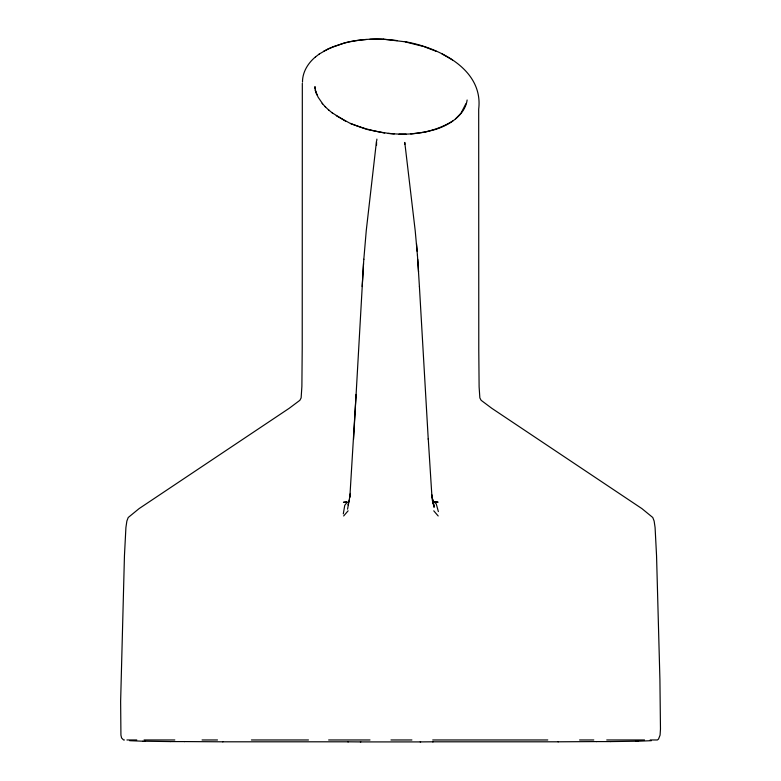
<?xml version="1.0" encoding="UTF-8"?>
<svg xmlns="http://www.w3.org/2000/svg" width="781" height="781" viewBox="0 0 781 781"><rect width="100%" height="100%" fill="white"/><g stroke="black" fill="none" stroke-linecap="round" stroke-linejoin="round"><path stroke-width="1.17" d="M302.325 83.284L302.218 347.887L301.886 386.341L301.134 397.91L299.865 400.311L289.253 408.268L139.086 508.616L128.23 517.5L126.873 521.015L125.917 527.497L124.452 555.682L120.635 701.338L120.928 735.136L121.582 737.957L123.564 739.968L124.423 739.968M376.54 145.246L376.549 141.82M404.802 144.358L404.773 142.445L415.209 230.727L417.435 255.26M343.298 513.888L344.753 505.317L347.164 502.29M347.565 509.173L350.396 493.387M353.559 439.312L363.516 263.724L362.179 286.539M363.809 259.477L366.279 230.415L376.481 141.322M356.087 394.425L349.849 497.214L350.044 495.359M302.491 82.054C302.423 72.096 308.085 62.997 315.602 56.818M363.507 263.968L363.819 259.233M376.774 140.59L376.881 139.106M467.126 100.007C465.661 110.57 457.432 118.624 448.558 123.71A76.147 37.644 5.3 0 1 435.447 129.47L425.245 132.096L410.747 133.951M347.994 504.887L349.41 499.723M465.818 103.844L460.985 113.245L455.577 118.829M343.65 515.977L348.111 510.813M315.387 57.003L319.419 53.899M319.214 54.065L328.342 48.725L344.528 42.906M452.755 121.016C422.238 139.75 382.544 136.529 350.503 123.388M323.49 51.361L333.233 46.675L344.401 43.053A78.949 38.825 5.1 0 1 349.41 41.901M346.676 502.007L343.445 502.281L347.076 502.007M638.038 741.218L651.422 740.681M406.1 134.166L399.013 134.166M610.625 741.579L635.851 741.218M420.188 741.911L433.182 741.804M558.073 741.804L596.606 741.579M126.912 739.968L136.773 739.968M144.055 739.968L174.817 739.968M202.074 739.968L217.489 739.968M251.423 739.968L308.456 739.968M328.635 739.968L370.018 739.968M390.969 739.968L411.909 739.968M432.723 739.968L547.774 739.968M579.59 739.968L593.785 739.968M606.73 739.968L644.51 739.968M650.173 739.968L657.436 739.968L658.529 739.07L660.072 735.136L660.472 729.093L659.916 679.675L656.548 555.682L655.083 527.497L654.127 521.015L652.77 517.5L641.914 508.616L491.747 408.268L481.135 400.311L479.856 397.91L479.114 386.829L478.782 350.347L478.694 109.155C483.615 68.621 437.594 47.085 404.099 41.53M142.894 741.218L145.286 741.218M635.714 741.218L638.106 741.218M170.248 741.579L184.687 741.579M596.313 741.579L610.752 741.579M222.683 741.804L348.433 741.804M432.567 741.804L558.317 741.804M360.373 741.911L420.617 741.911M184.394 741.579L222.927 741.804M347.818 741.804L360.812 741.911M145.149 741.218L170.375 741.579M129.578 740.681L142.962 741.218M383.481 39.206L404.138 41.676M394.239 133.951L388.264 133.444M433.24 501.802L438.082 502.173L432.752 501.753M384.672 133.034L367.099 129.451M405.271 41.901L422.99 46.352M365.977 129.119L350.815 123.71L336.289 115.725M424.063 46.675L436.384 51.361M441.997 53.899L452.482 59.942M345.837 121.367L332.189 112.825M434.392 502.232L436.267 503.93L438.366 511.604M328.45 109.789L332.657 113.245M325.081 106.626L328.938 110.228M322.123 103.356L325.609 107.085M433.758 510.813L438.18 515.977M322.67 103.844L318.082 97.137L315.26 90.254L316.842 94.872L316.442 93.7M432.205 499.694L434.09 507.064L431.747 495.359L431.971 497.214L428.252 438.727M315.67 91.445L314.968 86.603L315.007 88.956M433.699 504.877L431.59 494.529L434.09 507.064M416.507 243.75L417.132 251.209M417.415 255.016L418.548 271.964M417.728 259.282L419.417 286.725M419.407 286.549L428.252 439.312M350.435 41.686A78.949 38.825 5.1 0 1 363.185 39.831A77.163 38.21 5.3 0 1 366.445 39.48M344.558 42.935A78.598 38.65 5.1 0 1 363.272 39.704A75.855 37.39 5.2 0 1 383.481 39.226M369.794 39.284A77.163 38.21 5.3 0 1 376.588 39.128A77.163 38.142 5.2 0 1 397.265 40.612"/></g></svg>
